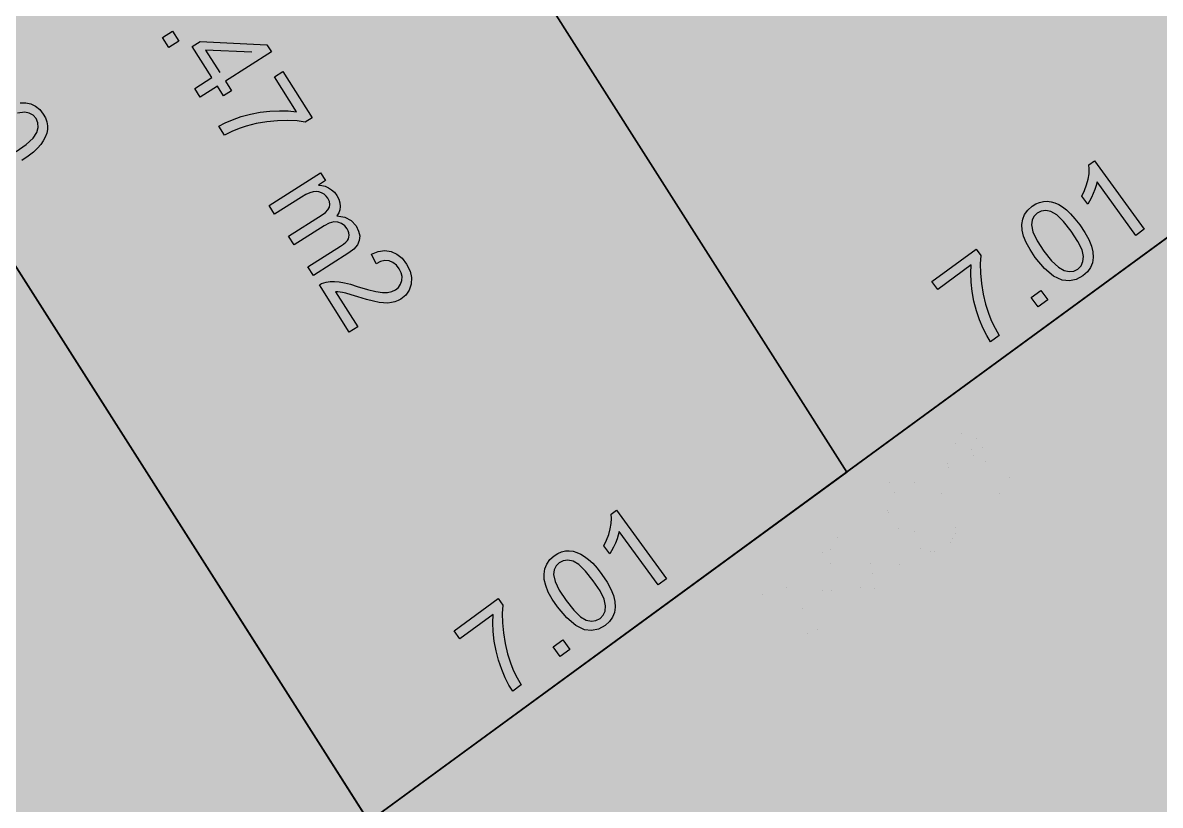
# Model space of a CAD drawing. Extents: x -5280327 to 29700, y -3925683 to 5564800.
# Drawn here: x 20124 to 20652, y 5447 to 5810 of the extents above; entities that cross this region are included whole.
import ezdxf

# ---------------------------------------------------------------- set-up
doc = ezdxf.new("R2010")
doc.units = 0
doc.linetypes.add('6', pattern=[2640.874023, 1320.437012, -1320.437012])
doc.layers.get('0').update_dxf_attribs({"linetype": 'CONTINUOUS'})
doc.layers.add('31_PREDIOS_TOTAL', color=7, linetype='CONTINUOUS')
doc.layers.add('LOTES', color=7, linetype='CONTINUOUS')

msp = doc.modelspace()

# ---------------------------------------------------------------- linework, layer by layer
at = {"color": 7, "linetype": '6', "const_width": 10343.08}
msp.add_lwpolyline([(0, 29405.62), (24528.32, 0)], dxfattribs=at)
msp.add_lwpolyline([(0, 29405.62), (24528.32, 0)], dxfattribs=at)
at = {"color": 7}
msp.add_lwpolyline([(20987.49, 5356.19), (20728.18, 5763.43), (20284.57, 5439.24), (20626.74, 4901.89), (20987.49, 5356.19)], dxfattribs=at)
msp.add_polyline3d([(21615.4, 6411.82, 66284.73), (18066.53, 3818.29, 66284.73)], dxfattribs=at)
at = {"layer": '31_PREDIOS_TOTAL', "color": 7, "const_width": 0.00153}
for points in [[(20560.07, 5586.12), (20563.57, 5589.47), (20563.57, 5589.47), (20565.58, 5587.88), (20567.5, 5586.85), (20569.32, 5586.38), (20569.32, 5586.38), (20571.06, 5586.41), (20572.72, 5586.88), (20574.3, 5587.79), (20574.3, 5587.79), (20575.88, 5589.26), (20576.96, 5591.02), (20577.54, 5593.06), (20577.54, 5593.06), (20577.59, 5595.2), (20577.08, 5597.22), (20575.99, 5599.15), (20575.99, 5599.15), (20574.57, 5600.68), (20572.92, 5601.73), (20571.02, 5602.28), (20571.02, 5602.28), (20569.05, 5602.32), (20567.14, 5601.81), (20565.31, 5600.77), (20565.31, 5600.77), (20564.55, 5600.14), (20563.74, 5599.33), (20562.89, 5598.34), (20560.83, 5602.06), (20560.83, 5602.06), (20561.09, 5602.21), (20561.31, 5602.35), (20561.48, 5602.47), (20561.48, 5602.47), (20562.98, 5603.79), (20564.15, 5605.3), (20565, 5607.03), (20565, 5607.03), (20565.36, 5608.85), (20565.05, 5610.67), (20564.07, 5612.47), (20564.07, 5612.47), (20562.93, 5613.7), (20561.59, 5614.52), (20560.04, 5614.95), (20560.04, 5614.95), (20558.42, 5614.96), (20556.83, 5614.52), (20555.29, 5613.63), (20555.29, 5613.63), (20553.98, 5612.43), (20553.06, 5611.03), (20552.55, 5609.45), (20552.55, 5609.45), (20552.47, 5607.69), (20552.87, 5605.79), (20553.73, 5603.76), (20549.34, 5601.61), (20549.34, 5601.61), (20548.26, 5604.51), (20547.87, 5607.32), (20548.16, 5610.02), (20548.16, 5610.02), (20549.11, 5612.55), (20550.67, 5614.79), (20552.87, 5616.76), (20552.87, 5616.76), (20554.64, 5617.86), (20556.5, 5618.65), (20558.44, 5619.13), (20558.44, 5619.13), (20560.39, 5619.28), (20562.24, 5619.08), (20563.99, 5618.53), (20563.99, 5618.53), (20565.59, 5617.7), (20566.97, 5616.62), (20568.13, 5615.3), (20568.13, 5615.3), (20568.97, 5613.89), (20569.51, 5612.37), (20569.75, 5610.77), (20569.75, 5610.77), (20569.67, 5609.1), (20569.23, 5607.41), (20568.45, 5605.71), (20568.45, 5605.71), (20570.61, 5606.39), (20572.72, 5606.56), (20574.77, 5606.21), (20574.77, 5606.21), (20576.71, 5605.37), (20578.47, 5604.05), (20580.05, 5602.24), (20580.05, 5602.24), (20581.63, 5599.38), (20582.33, 5596.3), (20582.16, 5593.02), (20582.16, 5593.02), (20581.14, 5589.81), (20579.3, 5587), (20576.63, 5584.56), (20576.63, 5584.56), (20573.81, 5582.92), (20570.9, 5582.06), (20567.9, 5581.98), (20567.9, 5581.98), (20565.01, 5582.65), (20562.39, 5584.03), (20560.07, 5586.12)], [(20530.18, 5575.4), (20530.18, 5575.4), (20527.76, 5578.98), (20525.94, 5582.28), (20524.74, 5585.27), (20524.74, 5585.27), (20524.1, 5588.02), (20523.95, 5590.62), (20524.32, 5593.05), (20524.32, 5593.05), (20525.21, 5595.28), (20526.67, 5597.29), (20528.69, 5599.09), (20528.69, 5599.09), (20530.4, 5600.16), (20532.13, 5600.91), (20533.9, 5601.32), (20533.9, 5601.32), (20535.68, 5601.42), (20537.46, 5601.21), (20539.23, 5600.69), (20539.23, 5600.69), (20541.01, 5599.87), (20542.81, 5598.78), (20544.63, 5597.42), (20544.63, 5597.42), (20546.53, 5595.65), (20548.59, 5593.33), (20550.8, 5590.47), (20550.8, 5590.47), (20553.21, 5586.9), (20555.02, 5583.63), (20556.23, 5580.65), (20556.23, 5580.65), (20556.88, 5577.89), (20557.03, 5575.3), (20556.67, 5572.86), (20556.67, 5572.86), (20555.78, 5570.62), (20554.31, 5568.6), (20552.28, 5566.8), (20552.28, 5566.8), (20549.19, 5565.09), (20545.99, 5564.44), (20542.71, 5564.83), (20542.71, 5564.83), (20538.64, 5566.74), (20534.47, 5570.26), (20530.18, 5575.4)], [(20534.17, 5578.31), (20537.75, 5573.85), (20540.88, 5570.84), (20543.57, 5569.28), (20543.57, 5569.28), (20545.93, 5568.8), (20548.05, 5569.04), (20549.95, 5569.99), (20549.95, 5569.99), (20551.43, 5571.51), (20552.3, 5573.47), (20552.56, 5575.86), (20552.56, 5575.86), (20551.89, 5578.9), (20549.97, 5582.8), (20546.81, 5587.55), (20546.81, 5587.55), (20543.23, 5592.02), (20540.1, 5595.04), (20537.41, 5596.59), (20537.41, 5596.59), (20535.05, 5597.06), (20532.91, 5596.81), (20530.99, 5595.84), (20530.99, 5595.84), (20529.51, 5594.37), (20528.64, 5592.58), (20528.38, 5590.45), (20528.38, 5590.45), (20529.07, 5587.17), (20531, 5583.12), (20534.17, 5578.31)], [(20517.18, 5541.97), (20511.65, 5549.54), (20497.93, 5539.52), (20495.33, 5543.08), (20494.79, 5574.11), (20497.96, 5576.43), (20512.93, 5555.94), (20517.2, 5559.06), (20519.8, 5555.5), (20515.53, 5552.38), (20521.07, 5544.81), (20517.18, 5541.97)], [(20498.63, 5567.36), (20499.15, 5545.87), (20509.05, 5553.1)], [(20531.49, 5552.42), (20528.25, 5556.85), (20532.68, 5560.08), (20535.91, 5555.66), (20531.49, 5552.42)], [(20494.79, 5525.61), (20490.91, 5522.77), (20472.83, 5547.51), (20472.83, 5547.51), (20472.45, 5545.87), (20471.88, 5544.08), (20471.11, 5542.15), (20471.11, 5542.15), (20470.24, 5540.26), (20469.37, 5538.6), (20468.49, 5537.16), (20465.74, 5540.91), (20465.74, 5540.91), (20467.03, 5543.52), (20468.02, 5546.15), (20468.73, 5548.78), (20468.73, 5548.78), (20469.14, 5551.29), (20469.26, 5553.54), (20469.09, 5555.53), (20471.59, 5557.36), (20494.79, 5525.61)]]:
    msp.add_lwpolyline(points, dxfattribs=at)
at = {"layer": '31_PREDIOS_TOTAL', "color": 7}
for points in [[(20188.79, 5802.86, 33030.86), (20193.42, 5805.8, 33030.86), (20196.35, 5801.17, 33030.86), (20191.73, 5798.24, 33030.86), (20188.79, 5802.86, 33030.86)], [(20203.76, 5779.29, 33030.86), (20211.67, 5784.32, 33030.86), (20202.57, 5798.66, 33030.86), (20206.29, 5801.02, 33030.86), (20237.29, 5799.54, 33030.86), (20239.4, 5796.22, 33030.86), (20217.97, 5782.62, 33030.86), (20220.81, 5778.15, 33030.86), (20217.08, 5775.79, 33030.86), (20214.25, 5780.26, 33030.86), (20206.33, 5775.23, 33030.86), (20203.76, 5779.29, 33030.86)], [(20230.3, 5796.14, 33030.86), (20208.82, 5797.03, 33030.86), (20215.39, 5786.68, 33030.86)], [(20240.71, 5784.58, 33030.86), (20244.61, 5787.06, 33030.86), (20258.2, 5765.66, 33030.86), (20255.04, 5763.65, 33030.86), (20255.04, 5763.65, 33030.86), (20251.22, 5764.17, 33030.86), (20246.92, 5764.37, 33030.86), (20242.14, 5764.24, 33030.86), (20242.14, 5764.24, 33030.86), (20237.17, 5763.77, 33030.86), (20232.34, 5762.95, 33030.86), (20227.64, 5761.76, 33030.86), (20227.64, 5761.76, 33030.86), (20224.33, 5760.66, 33030.86), (20220.97, 5759.26, 33030.86), (20217.56, 5757.55, 33030.86), (20214.91, 5761.72, 33030.86), (20214.91, 5761.72, 33030.86), (20217.82, 5763.29, 33030.86), (20221.29, 5764.77, 33030.86), (20225.31, 5766.17, 33030.86), (20225.31, 5766.17, 33030.86), (20229.66, 5767.36, 33030.86), (20234.1, 5768.22, 33030.86), (20238.64, 5768.73, 33030.86), (20238.64, 5768.73, 33030.86), (20243.06, 5768.92, 33030.86), (20247.18, 5768.81, 33030.86), (20250.99, 5768.39, 33030.86), (20240.71, 5784.58, 33030.86)], [(20122.73, 5772.63, 33030.86), (20125.32, 5772.6, 33030.86), (20127.72, 5772.08, 33030.86), (20127.72, 5772.08, 33030.86), (20129.9, 5771.05, 33030.86), (20131.81, 5769.47, 33030.86), (20133.47, 5767.34, 33030.86), (20133.47, 5767.34, 33030.86), (20134.44, 5765.56, 33030.86), (20135.07, 5763.78, 33030.86), (20135.37, 5761.99, 33030.86), (20135.37, 5761.99, 33030.86), (20135.35, 5760.21, 33030.86), (20135.03, 5758.45, 33030.86), (20134.39, 5756.71, 33030.86), (20134.39, 5756.71, 33030.86), (20133.47, 5754.98, 33030.86), (20132.26, 5753.26, 33030.86), (20130.79, 5751.53, 33030.86), (20130.79, 5751.53, 33030.86), (20128.9, 5749.75, 33030.86), (20126.45, 5747.84, 33030.86), (20123.45, 5745.82, 33030.86)], [(20120.8, 5749.99, 33030.86), (20125.49, 5753.27, 33030.86), (20128.7, 5756.21, 33030.86), (20130.42, 5758.79, 33030.86), (20130.42, 5758.79, 33030.86), (20131.04, 5761.11, 33030.86), (20130.93, 5763.26, 33030.86), (20130.09, 5765.24, 33030.86), (20130.09, 5765.24, 33030.86), (20128.72, 5766.81, 33030.86), (20126.98, 5767.8, 33030.86), (20124.88, 5768.2, 33030.86), (20124.88, 5768.2, 33030.86), (20121.55, 5767.72, 33030.86)], [(20644.49, 5713.97, 33030.86), (20640.61, 5711.13, 33030.86), (20622.53, 5735.87, 33030.86), (20622.53, 5735.87, 33030.86), (20622.15, 5734.23, 33030.86), (20621.58, 5732.44, 33030.86), (20620.81, 5730.51, 33030.86), (20620.81, 5730.51, 33030.86), (20619.94, 5728.62, 33030.86), (20619.07, 5726.96, 33030.86), (20618.19, 5725.52, 33030.86), (20615.44, 5729.27, 33030.86), (20615.44, 5729.27, 33030.86), (20616.72, 5731.88, 33030.86), (20617.72, 5734.51, 33030.86), (20618.43, 5737.14, 33030.86), (20618.43, 5737.14, 33030.86), (20618.84, 5739.65, 33030.86), (20618.96, 5741.9, 33030.86), (20618.79, 5743.89, 33030.86), (20621.29, 5745.72, 33030.86), (20644.49, 5713.97, 33030.86)], [(20238.23, 5724.98, 33030.86), (20262.19, 5740.18, 33030.86), (20264.49, 5736.55, 33030.86), (20261.13, 5734.42, 33030.86), (20261.13, 5734.42, 33030.86), (20262.76, 5734.28, 33030.86), (20264.33, 5733.88, 33030.86), (20265.86, 5733.21, 33030.86), (20265.86, 5733.21, 33030.86), (20267.29, 5732.29, 33030.86), (20268.55, 5731.09, 33030.86), (20269.64, 5729.63, 33030.86), (20269.64, 5729.63, 33030.86), (20270.58, 5727.89, 33030.86), (20271.13, 5726.2, 33030.86), (20271.31, 5724.57, 33030.86), (20271.31, 5724.57, 33030.86), (20271.12, 5723.01, 33030.86), (20270.6, 5721.56, 33030.86), (20269.74, 5720.2, 33030.86), (20269.74, 5720.2, 33030.86), (20273.4, 5719.6, 33030.86), (20276.36, 5718.02, 33030.86), (20278.63, 5715.47, 33030.86), (20278.63, 5715.47, 33030.86), (20279.81, 5713.13, 33030.86), (20280.31, 5710.89, 33030.86), (20280.14, 5708.73, 33030.86), (20280.14, 5708.73, 33030.86), (20279.26, 5706.68, 33030.86), (20277.64, 5704.76, 33030.86), (20275.28, 5702.96, 33030.86), (20258.83, 5692.52, 33030.86), (20256.27, 5696.56, 33030.86), (20271.36, 5706.14, 33030.86), (20271.36, 5706.14, 33030.86), (20272.81, 5707.11, 33030.86), (20273.89, 5707.99, 33030.86), (20274.62, 5708.76, 33030.86), (20274.62, 5708.76, 33030.86), (20275.07, 5709.52, 33030.86), (20275.35, 5710.36, 33030.86), (20275.43, 5711.28, 33030.86), (20275.43, 5711.28, 33030.86), (20275.33, 5712.25, 33030.86), (20275.04, 5713.2, 33030.86), (20274.54, 5714.14, 33030.86), (20274.54, 5714.14, 33030.86), (20273.35, 5715.61, 33030.86), (20271.9, 5716.65, 33030.86), (20270.2, 5717.26, 33030.86), (20270.2, 5717.26, 33030.86), (20268.27, 5717.34, 33030.86), (20266.12, 5716.76, 33030.86), (20263.76, 5715.52, 33030.86), (20249.84, 5706.68, 33030.86), (20247.27, 5710.74, 33030.86), (20262.83, 5720.62, 33030.86), (20262.83, 5720.62, 33030.86), (20264.41, 5721.78, 33030.86), (20265.56, 5722.97, 33030.86), (20266.26, 5724.19, 33030.86), (20266.26, 5724.19, 33030.86), (20266.5, 5725.47, 33030.86), (20266.27, 5726.84, 33030.86), (20265.55, 5728.3, 33030.86), (20265.55, 5728.3, 33030.86), (20264.74, 5729.35, 33030.86), (20263.77, 5730.22, 33030.86), (20262.64, 5730.9, 33030.86), (20262.64, 5730.9, 33030.86), (20261.38, 5731.34, 33030.86), (20260.06, 5731.48, 33030.86), (20258.66, 5731.33, 33030.86), (20258.66, 5731.33, 33030.86), (20257.1, 5730.85, 33030.86), (20255.29, 5730.01, 33030.86), (20253.24, 5728.81, 33030.86), (20240.81, 5720.92, 33030.86), (20238.23, 5724.98, 33030.86)], [(20593.9, 5700.92, 33030.86), (20593.9, 5700.92, 33030.86), (20591.48, 5704.51, 33030.86), (20589.66, 5707.8, 33030.86), (20588.46, 5710.79, 33030.86), (20588.46, 5710.79, 33030.86), (20587.82, 5713.55, 33030.86), (20587.67, 5716.15, 33030.86), (20588.04, 5718.57, 33030.86), (20588.04, 5718.57, 33030.86), (20588.93, 5720.81, 33030.86), (20590.39, 5722.82, 33030.86), (20592.41, 5724.61, 33030.86), (20592.41, 5724.61, 33030.86), (20594.12, 5725.69, 33030.86), (20595.86, 5726.43, 33030.86), (20597.62, 5726.85, 33030.86), (20597.62, 5726.85, 33030.86), (20599.4, 5726.95, 33030.86), (20601.18, 5726.74, 33030.86), (20602.95, 5726.21, 33030.86), (20602.95, 5726.21, 33030.86), (20604.73, 5725.4, 33030.86), (20606.53, 5724.31, 33030.86), (20608.35, 5722.95, 33030.86), (20608.35, 5722.95, 33030.86), (20610.25, 5721.17, 33030.86), (20612.31, 5718.85, 33030.86), (20614.52, 5715.99, 33030.86), (20614.52, 5715.99, 33030.86), (20616.93, 5712.43, 33030.86), (20618.74, 5709.15, 33030.86), (20619.95, 5706.17, 33030.86), (20619.95, 5706.17, 33030.86), (20620.6, 5703.42, 33030.86), (20620.75, 5700.82, 33030.86), (20620.39, 5698.39, 33030.86), (20620.39, 5698.39, 33030.86), (20619.5, 5696.15, 33030.86), (20618.04, 5694.13, 33030.86), (20616.01, 5692.32, 33030.86), (20616.01, 5692.32, 33030.86), (20612.91, 5690.62, 33030.86), (20609.72, 5689.96, 33030.86), (20606.43, 5690.35, 33030.86), (20606.43, 5690.35, 33030.86), (20602.36, 5692.27, 33030.86), (20598.19, 5695.79, 33030.86), (20593.9, 5700.92, 33030.86)], [(20597.89, 5703.84, 33030.86), (20601.47, 5699.37, 33030.86), (20604.6, 5696.36, 33030.86), (20607.29, 5694.81, 33030.86), (20607.29, 5694.81, 33030.86), (20609.65, 5694.33, 33030.86), (20611.77, 5694.57, 33030.86), (20613.67, 5695.52, 33030.86), (20613.67, 5695.52, 33030.86), (20615.15, 5697.04, 33030.86), (20616.02, 5699, 33030.86), (20616.28, 5701.39, 33030.86), (20616.28, 5701.39, 33030.86), (20615.61, 5704.43, 33030.86), (20613.69, 5708.33, 33030.86), (20610.53, 5713.08, 33030.86), (20610.53, 5713.08, 33030.86), (20606.95, 5717.55, 33030.86), (20603.82, 5720.57, 33030.86), (20601.13, 5722.12, 33030.86), (20601.13, 5722.12, 33030.86), (20598.77, 5722.58, 33030.86), (20596.63, 5722.33, 33030.86), (20594.71, 5721.37, 33030.86), (20594.71, 5721.37, 33030.86), (20593.23, 5719.9, 33030.86), (20592.36, 5718.11, 33030.86), (20592.1, 5715.98, 33030.86), (20592.1, 5715.98, 33030.86), (20592.79, 5712.7, 33030.86), (20594.72, 5708.65, 33030.86), (20597.89, 5703.84, 33030.86)], [(20279.39, 5668.76, 33030.86), (20275.48, 5666.29, 33030.86), (20261.61, 5688.14, 33030.86), (20261.61, 5688.14, 33030.86), (20262.6, 5688.72, 33030.86), (20263.64, 5689.16, 33030.86), (20264.73, 5689.46, 33030.86), (20264.73, 5689.46, 33030.86), (20266.64, 5689.73, 33030.86), (20268.67, 5689.77, 33030.86), (20270.83, 5689.58, 33030.86), (20270.83, 5689.58, 33030.86), (20273.24, 5689.14, 33030.86), (20276.03, 5688.42, 33030.86), (20279.21, 5687.45, 33030.86), (20279.21, 5687.45, 33030.86), (20283.98, 5685.98, 33030.86), (20287.86, 5685.03, 33030.86), (20290.83, 5684.61, 33030.86), (20290.83, 5684.61, 33030.86), (20293.19, 5684.63, 33030.86), (20295.22, 5685.03, 33030.86), (20296.92, 5685.81, 33030.86), (20296.92, 5685.81, 33030.86), (20298.32, 5686.97, 33030.86), (20299.31, 5688.41, 33030.86), (20299.9, 5690.12, 33030.86), (20299.9, 5690.12, 33030.86), (20300.01, 5691.97, 33030.86), (20299.61, 5693.82, 33030.86), (20298.7, 5695.67, 33030.86), (20298.7, 5695.67, 33030.86), (20297.34, 5697.37, 33030.86), (20295.76, 5698.56, 33030.86), (20293.96, 5699.25, 33030.86), (20293.96, 5699.25, 33030.86), (20292.01, 5699.39, 33030.86), (20290.01, 5698.95, 33030.86), (20287.96, 5697.94, 33030.86), (20285.74, 5702.38, 33030.86), (20285.74, 5702.38, 33030.86), (20288.95, 5703.65, 33030.86), (20292.01, 5704.08, 33030.86), (20294.9, 5703.67, 33030.86), (20294.9, 5703.67, 33030.86), (20297.58, 5702.46, 33030.86), (20299.98, 5700.47, 33030.86), (20302.11, 5697.72, 33030.86), (20302.11, 5697.72, 33030.86), (20303.7, 5694.58, 33030.86), (20304.41, 5691.51, 33030.86), (20304.26, 5688.51, 33030.86), (20304.26, 5688.51, 33030.86), (20303.34, 5685.76, 33030.86), (20301.74, 5683.45, 33030.86), (20299.48, 5681.58, 33030.86), (20299.48, 5681.58, 33030.86), (20298.1, 5680.84, 33030.86), (20296.63, 5680.28, 33030.86), (20295.06, 5679.92, 33030.86), (20295.06, 5679.92, 33030.86), (20293.34, 5679.75, 33030.86), (20291.42, 5679.79, 33030.86), (20289.31, 5680.05, 33030.86), (20289.31, 5680.05, 33030.86), (20286.75, 5680.57, 33030.86), (20283.49, 5681.43, 33030.86), (20279.52, 5682.61, 33030.86), (20279.52, 5682.61, 33030.86), (20276.33, 5683.6, 33030.86), (20273.95, 5684.28, 33030.86), (20272.38, 5684.66, 33030.86), (20272.38, 5684.66, 33030.86), (20271.24, 5684.85, 33030.86), (20270.14, 5684.96, 33030.86), (20269.09, 5684.98, 33030.86), (20279.39, 5668.76, 33030.86)], [(20548.64, 5686.07, 33030.86), (20545.91, 5689.8, 33030.86), (20566.38, 5704.76, 33030.86), (20568.59, 5701.74, 33030.86), (20568.59, 5701.74, 33030.86), (20568.32, 5697.9, 33030.86), (20568.4, 5693.59, 33030.86), (20568.84, 5688.83, 33030.86), (20568.84, 5688.83, 33030.86), (20569.64, 5683.91, 33030.86), (20570.78, 5679.14, 33030.86), (20572.27, 5674.52, 33030.86), (20572.27, 5674.52, 33030.86), (20573.58, 5671.29, 33030.86), (20575.2, 5668.03, 33030.86), (20577.13, 5664.74, 33030.86), (20573.14, 5661.82, 33030.86), (20573.14, 5661.82, 33030.86), (20571.39, 5664.63, 33030.86), (20569.68, 5667.99, 33030.86), (20568.02, 5671.91, 33030.86), (20568.02, 5671.91, 33030.86), (20566.54, 5676.18, 33030.86), (20565.4, 5680.55, 33030.86), (20564.59, 5685.04, 33030.86), (20564.59, 5685.04, 33030.86), (20564.11, 5689.45, 33030.86), (20563.96, 5693.56, 33030.86), (20564.12, 5697.39, 33030.86), (20548.64, 5686.07, 33030.86)], [(20595.21, 5677.95, 33030.86), (20591.97, 5682.37, 33030.86), (20596.4, 5685.6, 33030.86), (20599.63, 5681.18, 33030.86), (20595.21, 5677.95, 33030.86)], [(20422.69, 5551.87, 33030.86), (20418.81, 5549.04, 33030.86), (20400.73, 5573.78, 33030.86), (20400.73, 5573.78, 33030.86), (20400.35, 5572.13, 33030.86), (20399.77, 5570.34, 33030.86), (20399, 5568.42, 33030.86), (20399, 5568.42, 33030.86), (20398.13, 5566.53, 33030.86), (20397.26, 5564.86, 33030.86), (20396.38, 5563.42, 33030.86), (20393.64, 5567.18, 33030.86), (20393.64, 5567.18, 33030.86), (20394.92, 5569.79, 33030.86), (20395.91, 5572.41, 33030.86), (20396.62, 5575.05, 33030.86), (20396.62, 5575.05, 33030.86), (20397.04, 5577.56, 33030.86), (20397.16, 5579.81, 33030.86), (20396.98, 5581.8, 33030.86), (20399.49, 5583.62, 33030.86), (20422.69, 5551.87, 33030.86)], [(20372.1, 5538.83, 33030.86), (20372.1, 5538.83, 33030.86), (20369.67, 5542.42, 33030.86), (20367.86, 5545.71, 33030.86), (20366.66, 5548.7, 33030.86), (20366.66, 5548.7, 33030.86), (20366.01, 5551.46, 33030.86), (20365.87, 5554.05, 33030.86), (20366.23, 5556.48, 33030.86), (20366.23, 5556.48, 33030.86), (20367.13, 5558.71, 33030.86), (20368.58, 5560.73, 33030.86), (20370.6, 5562.52, 33030.86), (20370.6, 5562.52, 33030.86), (20372.31, 5563.59, 33030.86), (20374.05, 5564.34, 33030.86), (20375.82, 5564.76, 33030.86), (20375.82, 5564.76, 33030.86), (20377.6, 5564.85, 33030.86), (20379.37, 5564.64, 33030.86), (20381.15, 5564.12, 33030.86), (20381.15, 5564.12, 33030.86), (20382.93, 5563.3, 33030.86), (20384.73, 5562.21, 33030.86), (20386.55, 5560.85, 33030.86), (20386.55, 5560.85, 33030.86), (20388.45, 5559.08, 33030.86), (20390.51, 5556.76, 33030.86), (20392.72, 5553.9, 33030.86), (20392.72, 5553.9, 33030.86), (20395.13, 5550.33, 33030.86), (20396.94, 5547.06, 33030.86), (20398.14, 5544.08, 33030.86), (20398.14, 5544.08, 33030.86), (20398.79, 5541.32, 33030.86), (20398.94, 5538.73, 33030.86), (20398.59, 5536.29, 33030.86), (20398.59, 5536.29, 33030.86), (20397.69, 5534.05, 33030.86), (20396.23, 5532.03, 33030.86), (20394.2, 5530.23, 33030.86), (20394.2, 5530.23, 33030.86), (20391.1, 5528.52, 33030.86), (20387.91, 5527.87, 33030.86), (20384.62, 5528.26, 33030.86), (20384.62, 5528.26, 33030.86), (20380.56, 5530.17, 33030.86), (20376.38, 5533.69, 33030.86), (20372.1, 5538.83, 33030.86)], [(20376.09, 5541.74, 33030.86), (20379.66, 5537.28, 33030.86), (20382.8, 5534.27, 33030.86), (20385.49, 5532.71, 33030.86), (20385.49, 5532.71, 33030.86), (20387.84, 5532.24, 33030.86), (20389.97, 5532.47, 33030.86), (20391.87, 5533.42, 33030.86), (20391.87, 5533.42, 33030.86), (20393.35, 5534.94, 33030.86), (20394.22, 5536.9, 33030.86), (20394.47, 5539.3, 33030.86), (20394.47, 5539.3, 33030.86), (20393.81, 5542.34, 33030.86), (20391.89, 5546.23, 33030.86), (20388.73, 5550.98, 33030.86), (20388.73, 5550.98, 33030.86), (20385.15, 5555.46, 33030.86), (20382.01, 5558.47, 33030.86), (20379.33, 5560.02, 33030.86), (20379.33, 5560.02, 33030.86), (20376.97, 5560.49, 33030.86), (20374.83, 5560.24, 33030.86), (20372.91, 5559.27, 33030.86), (20372.91, 5559.27, 33030.86), (20371.43, 5557.81, 33030.86), (20370.56, 5556.01, 33030.86), (20370.29, 5553.89, 33030.86), (20370.29, 5553.89, 33030.86), (20370.98, 5550.6, 33030.86), (20372.92, 5546.55, 33030.86), (20376.09, 5541.74, 33030.86)], [(20326.83, 5523.98, 33030.86), (20324.1, 5527.71, 33030.86), (20344.57, 5542.67, 33030.86), (20346.78, 5539.65, 33030.86), (20346.78, 5539.65, 33030.86), (20346.51, 5535.8, 33030.86), (20346.6, 5531.5, 33030.86), (20347.04, 5526.73, 33030.86), (20347.04, 5526.73, 33030.86), (20347.83, 5521.81, 33030.86), (20348.97, 5517.04, 33030.86), (20350.46, 5512.43, 33030.86), (20350.46, 5512.43, 33030.86), (20351.77, 5509.2, 33030.86), (20353.4, 5505.94, 33030.86), (20355.33, 5502.65, 33030.86), (20351.34, 5499.73, 33030.86), (20351.34, 5499.73, 33030.86), (20349.58, 5502.53, 33030.86), (20347.88, 5505.89, 33030.86), (20346.21, 5509.82, 33030.86), (20346.21, 5509.82, 33030.86), (20344.74, 5514.08, 33030.86), (20343.6, 5518.46, 33030.86), (20342.79, 5522.95, 33030.86), (20342.79, 5522.95, 33030.86), (20342.31, 5527.35, 33030.86), (20342.15, 5531.47, 33030.86), (20342.32, 5535.3, 33030.86), (20326.83, 5523.98, 33030.86)], [(20373.4, 5515.86, 33030.86), (20370.17, 5520.28, 33030.86), (20374.59, 5523.51, 33030.86), (20377.82, 5519.09, 33030.86), (20373.4, 5515.86, 33030.86)]]:
    msp.add_polyline3d(points, dxfattribs=at)
at = {"layer": 'LOTES', "color": 7}
for points in [[(20065.76, 6293.31, 66061.73), (20286.71, 6456.75, 66061.73), (20728.18, 5763.43, 66061.73), (20506.38, 5601.34, 66061.73), (20065.76, 6293.31, 66061.73)], [(21615.4, 6411.82, 33030.86), (20284.57, 5439.24, 33030.86), (20626.74, 4901.89, 33030.86), (21709, 6264.81, 33030.86)], [(21709, 6264.81, 33030.86), (21615.4, 6411.82, 33030.86), (20284.57, 5439.24, 33030.86), (20626.74, 4901.89, 33030.86), (21709, 6264.81, 33030.86)], [(20065.76, 6293.31, 33030.86), (19844.81, 6129.87, 33030.86), (20284.57, 5439.24, 33030.86), (20506.38, 5601.34, 33030.86), (20065.76, 6293.31, 33030.86)], [(20065.76, 6293.31, 66061.73), (20506.38, 5601.34, 66061.73)], [(19844.81, 6129.87, 33030.86), (19623.86, 5966.43, 33030.86), (20062.77, 5277.15, 33030.86), (20284.57, 5439.24, 33030.86), (19844.81, 6129.87, 33030.86)], [(19844.81, 6129.87, 66061.73), (20626.74, 4901.89, 66061.73)]]:
    msp.add_polyline3d(points, dxfattribs=at)

doc.saveas('drawing.dxf')
